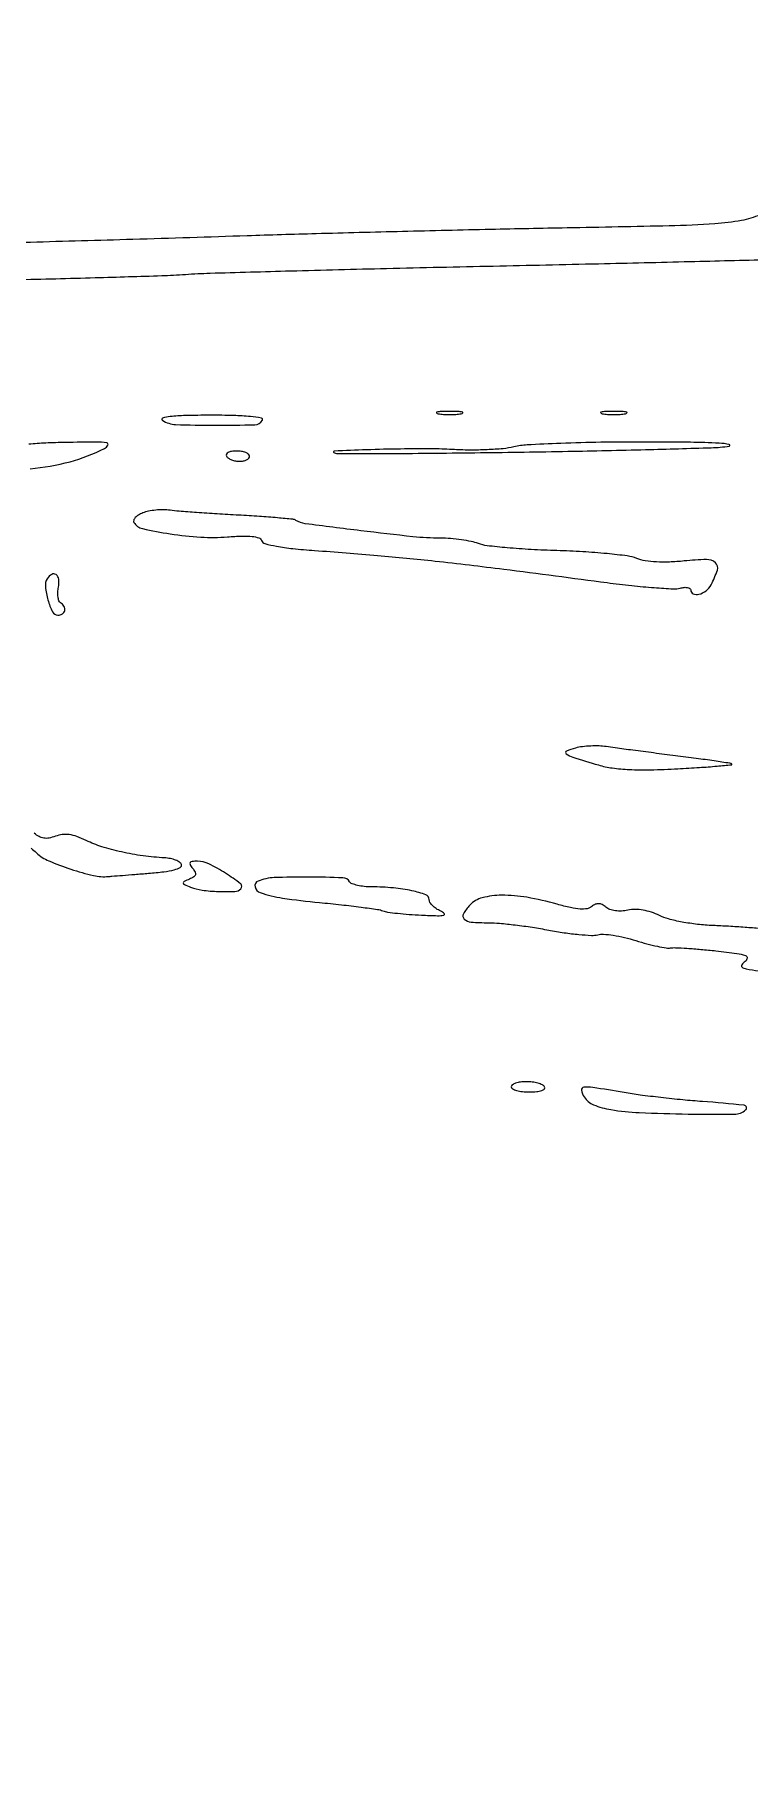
# Model space of a CAD drawing. Extents: x 0 to 2558, y 0 to 3412.
# Drawn here: x 1843.1 to 1982.4, y 623.2 to 960.2 of the extents above; entities that cross this region are included whole.
import ezdxf

# ---------------------------------------------------------------- set-up
doc = ezdxf.new("R2010")
doc.units = 0

msp = doc.modelspace()

# ---------------------------------------------------------------- linework, layer by layer
for points in [[(1286.775, 2242.902503, 0.000001), (1177.44536, 2242.627485, 0.134519)], [(1176.555032, 2242.380365, -0.000002), (1098.265318, 2241.934774, -0.000173)], [(1347, 900.068317, 0.000002), (1365.687198, 900.484728, 0.000002), (1385.0375, 900.916042, 0.000002), (1402.386564, 901.302857, 0.000005)], [(1984.494099, 925.10223, -0.066862), (1980.88687, 923.963095, -0.025935), (1975.676232, 923.332171, -0.011379), (1966.807993, 922.924998, -0.001314), (1946.881177, 922.516494, 0.001031), (1931.990146, 922.219648, 0.00067), (1914.786971, 921.818143, 0.000674), (1897.999254, 921.381164, 0.001284), (1884.5, 920.976884, -0.000587), (1862.227661, 920.27879, -0.000814), (1842.269035, 919.709198, -0.000524), (1816.676641, 919.047387, -0.000108), (1771.5, 917.936233, 0.000454)], [(1839.48007, 912.430253, 0.001062), (1854.925, 912.83215, 0.000751), (1867.87455, 913.216115, 0.010664), (1872.5, 913.459048, -0.011066), (1877.30118, 913.707346, -0.000556), (1893.0125, 914.154107, -0.000892), (1911.687688, 914.631017, -0.000646), (1932.5, 915.098441, 0.000378), (1953.037616, 915.548699, 0.000578), (1970.845319, 915.973192, 0.000193), (1986.250189, 916.364174, 0.01605)], [(1842.216353, 875.548356, 0.041111), (1850.005975, 876.934167, 0.055141), (1856.691746, 879.515101, 0.140155), (1857.381669, 880.167009, 0.53114), (1857.174101, 880.606459, 0.040155), (1855.138885, 880.754804, 0.002544), (1849.143551, 880.679288, 0.006933), (1845.256274, 880.556603, 0.011492), (1841.982916, 880.332353, 0.005198)], [(1842.40444, 801.538521, -0.017045), (1843.452344, 800.631746, 0.085532), (1845.841427, 799.077531, 0.022247), (1850.144162, 797.449983, 0.022437), (1854.585483, 796.209943, 0.081529), (1857.5, 796.021089, -0.004224), (1858.17318, 796.081529, -0.000252), (1860.204952, 796.245624, -0.000379), (1862.62498, 796.438, -0.00028), (1865.304093, 796.647419, 0.011171), (1868.300509, 796.947428, 0.033873), (1870.311602, 797.333893, 0.055547), (1871.500142, 797.792905, 0.36872), (1871.720759, 798.337722, 0.167357), (1871.370388, 798.795383, 0.051683), (1870.590369, 799.203943, 0.045196), (1869.561491, 799.509726, 0.036431), (1868.416667, 799.654423, -0.021127), (1864.230124, 800.053953, -0.020278), (1860.03391, 800.808621, -0.021303), (1856.205966, 801.831417, -0.037273), (1853.158188, 803.042393, 0.026245), (1851.341514, 803.810975, 0.052987), (1849.834201, 804.182848, 0.063968), (1848.480806, 804.194007, 0.061027), (1847.145551, 803.865239, -0.043483), (1845.909577, 803.514629, -0.084154), (1844.885374, 803.492517, -0.090526), (1843.960712, 803.806024, -0.057091), (1843.031405, 804.471578, 0.017927)], [(1984.478235, 785.858599, 0.003657), (1981.575586, 786.092268, 0.003628), (1978.382578, 786.302544, 0.004258), (1975.353059, 786.454114, -0.017814), (1972.311236, 786.689094, -0.017936), (1969.300879, 787.139721, -0.018723), (1966.670633, 787.733145, -0.050893), (1964.885801, 788.407083, 0.035779), (1963.313307, 789.055696, 0.03817), (1961.697819, 789.456831, 0.040483), (1960.140289, 789.591356, 0.055416), (1958.741783, 789.443286, -0.043008), (1957.515794, 789.282703, -0.045366), (1956.30259, 789.339026, -0.049427), (1955.236959, 789.595106, -0.089769), (1954.459041, 790.033993, 0.051716), (1953.706439, 790.537231, 0.110425), (1953.035164, 790.720186, 0.119186), (1952.383816, 790.594159, 0.066183), (1951.694709, 790.161594, -0.13206), (1950.780773, 789.742307, -0.058713), (1949.446297, 789.675217, -0.03865), (1947.582466, 789.946089, -0.013372), (1944.944709, 790.614917, 0.025248), (1939.055227, 791.960294, 0.046141), (1934.147536, 792.363047, 0.059954), (1930.363335, 791.867929, 0.142642), (1927.942887, 790.439206, 0.058406), (1926.686744, 788.743273, 0.346443), (1926.836845, 787.723731, 0.172), (1928.177847, 787.129776, 0.019073), (1931.578698, 787, -0.022488), (1933.71766, 786.903751, -0.007891), (1936.776478, 786.579168, -0.007817), (1940.133704, 786.115871, -0.00907), (1943.311692, 785.56738, 0.010973), (1946.329411, 785.058366, 0.012946), (1949.20479, 784.713793, 0.011855), (1951.63361, 784.544312, 0.075577), (1952.858762, 784.673316, -0.082999), (1953.992932, 784.775851, -0.019547), (1955.890651, 784.557516, -0.019602), (1958.081207, 784.129782, -0.018178), (1960.288104, 783.522832, 0.010757), (1962.448266, 782.894109, 0.013072), (1964.498014, 782.402108, 0.011665), (1966.230681, 782.07588, 0.083684), (1967.079002, 782.079447, -0.0538), (1967.990729, 782.137592, -0.004935), (1970.259781, 782.01568, -0.006331), (1972.969482, 781.808777, -0.004919), (1975.911741, 781.517404, -0.005257), (1979.990243, 781.029502, -0.053475), (1981.645849, 780.630616, -0.333773), (1981.984382, 780.11753, -0.22319), (1981.631993, 779.472857, 0.068085), (1980.923779, 778.78978, 0.42761), (1980.986851, 778.344331, 0.112313), (1981.786713, 778.007763, 0.007759), (1984.220252, 777.617324, 0.009703)]]:
    msp.add_lwpolyline(points, format="xyb")
for points in [[(1921.75, 886.294267, 0.029693), (1922.774707, 886.159351, 0.017887), (1924, 886.115502, 0.017887), (1925.225293, 886.159351, 0.029693), (1926.25, 886.294267, 0.142433), (1926.560023, 886.453014, 0.611425), (1926.517187, 886.600334, 0.039503), (1925.61149, 886.701569, 0.008087), (1924, 886.727636, 0.008087), (1922.38851, 886.701569, 0.039503), (1921.482813, 886.600334, 0.611425), (1921.439977, 886.453014, 0.142433)], [(1953.75, 886.294267, 0.029693), (1954.774707, 886.159351, 0.017887), (1956, 886.115502, 0.017887), (1957.225293, 886.159351, 0.029693), (1958.25, 886.294267, 0.142433), (1958.560023, 886.453014, 0.611425), (1958.517187, 886.600334, 0.039503), (1957.61149, 886.701569, 0.008087), (1956, 886.727636, 0.008087), (1954.38851, 886.701569, 0.039503), (1953.482813, 886.600334, 0.611425), (1953.439977, 886.453014, 0.142433)], [(1868, 885, 0.134668), (1870.5826, 884.184072, 0.009571), (1878.19688, 884.038301, 0.00677), (1886.012636, 884.144138, 0.252718), (1887.5, 885, 0.529611), (1887.30143, 885.444015, 0.019959), (1885.161778, 885.737332, 0.018037), (1881.934368, 885.932032, 0.0064), (1877.309017, 885.984687, 0.005328), (1872.493951, 885.926554, 0.020667), (1869.516521, 885.735566, 0.051757), (1868.056032, 885.426094, 0.632406)], [(1936.5, 879.816399, -0.037426), (1934.426086, 879.46875, -0.012179), (1931.325, 879.260943, -0.012063), (1927.856241, 879.197008, -0.013302), (1924.5, 879.305444, 0.013712), (1920.416473, 879.434022, 0.004588), (1914.44375, 879.403428, 0.004562), (1907.829501, 879.248483, 0.005195), (1901.5, 878.976561, 0.708006), (1901.432103, 878.74508, 0.154765), (1902.092457, 878.528545, 0.004475), (1912.320795, 878.520199, 0.000968), (1930, 878.698233, 0.001486), (1947.0287, 878.953306, 0.002101), (1962.190625, 879.289217, 0.0012), (1974.984025, 879.657161, 0.029743), (1978.5, 879.976653, 0.832999), (1978.509658, 880.281913, 0.041409), (1976.525298, 880.542494, 0.009114), (1970.91343, 880.708498, 0.002451), (1962, 880.765936, 0.004237), (1953.473988, 880.706845, 0.005454), (1945.640625, 880.500689, 0.004223), (1939.091027, 880.201391, 0.046732)], [(1880.5, 878, 0.111412), (1880.876024, 877.616444, 0.050262), (1881.50665, 877.29375, 0.046318), (1882.270704, 877.074077, 0.046881), (1883.059017, 877, 0.049547), (1883.801778, 877.073784, 0.069539), (1884.429836, 877.29375, 0.089706), (1884.852535, 877.618213, 0.186414), (1885, 878, 0.230178), (1884.813779, 878.383082, 0.073461), (1884.248289, 878.70625, 0.055981), (1883.420991, 878.926934, 0.037227), (1882.440983, 879, 0.035659), (1881.479336, 878.931329, 0.083483), (1880.794783, 878.712684, 0.1651), (1880.478234, 878.384801, 0.253782)], [(1864.185755, 866.943074, 0.042156), (1863.341753, 866.51971, 0.068512), (1862.722189, 866.012504, 0.098378), (1862.410471, 865.506188, 0.231324), (1862.453192, 865.075736, 0.201907), (1864.141265, 863.873751, 0.016756), (1869.544565, 862.852515, 0.023032), (1875.490423, 862.212465, 0.035334), (1880.66839, 862.261454, -0.011571), (1883.567248, 862.426745, -0.035719), (1885.527174, 862.353037, -0.055843), (1886.79205, 862.069434, -0.221587), (1887.350008, 861.530278, 0.240111), (1887.989043, 860.954831, 0.019587), (1890.252752, 860.442393, 0.019955), (1893.413705, 859.98551, 0.008574), (1897.660931, 859.617231, -0.004331), (1909.965764, 858.655384, -0.005718), (1921.159172, 857.553688, -0.00429), (1934.533375, 855.966481, -0.00132), (1954.67861, 853.346181, 0.006089), (1959.494201, 852.766471, 0.008081), (1963.888224, 852.363448, 0.00601), (1967.560845, 852.130725, 0.076911), (1968.92861, 852.27108, -0.039479), (1969.722357, 852.412946, -0.068161), (1970.391529, 852.387393, -0.103344), (1970.837644, 852.209086, -0.251245), (1971, 851.90638, 0.294011), (1971.483756, 851.15481, 0.171824), (1972.590868, 851.058627, 0.104383), (1973.970936, 851.745266, 0.102787), (1974.964816, 852.934259, 0.044952), (1976.180869, 855.79809, 0.298499), (1975.788972, 857.222704, 0.189315), (1974.061961, 857.849174, 0.02012), (1969.714133, 857.559835, -0.016622), (1966.845653, 857.348785, -0.023659), (1964.290532, 857.366943, -0.02712), (1962.125631, 857.603071, -0.053831), (1960.464133, 858.063668, 0.061781), (1958.625622, 858.542096, 0.008417), (1954.671475, 858.9962, 0.009579), (1949.945741, 859.367219, 0.007955), (1944.906845, 859.585448, -0.00699), (1939.885537, 859.793211, -0.008628), (1935.213358, 860.132952, -0.007312), (1931.311561, 860.542051, -0.061133), (1929.591746, 860.965118, 0.039985), (1928.222715, 861.363824, 0.015895), (1926.293183, 861.698374, 0.015611), (1924.178116, 861.929126, 0.018934), (1922.1849, 862.00807, -0.025956), (1916.852973, 862.294256, -0.004344), (1906.673309, 863.461957, -0.001737), (1895.847316, 864.837391, -0.10633), (1894.021296, 865.486839, 0.113533), (1893.421817, 865.690486, 0.00265), (1890.435668, 865.978272, 0.00574), (1886.914106, 866.258108, 0.003846), (1882.881039, 866.500895, -0.002217), (1878.686619, 866.739684, -0.002516), (1874.66818, 867.006636, -0.002287), (1871.256691, 867.266205, -0.013972), (1869.5, 867.45748, 0.034074), (1868.182126, 867.547601, 0.024168), (1866.701441, 867.47622, 0.024515), (1865.287664, 867.269028, 0.046569)], [(1845.563476, 854.102706, 0.165152), (1845.198073, 852.515132, 0.04537), (1845.693964, 849.961518, 0.044418), (1846.599081, 847.636615, 0.285055), (1847.625, 847, 0.139027), (1848.503719, 847.249146, 0.205481), (1848.958325, 847.895571, 0.18833), (1848.821604, 848.718137, 0.120634), (1848.134109, 849.417116, -0.174824), (1847.83376, 849.795388, -0.0501), (1847.664299, 850.536451, -0.043863), (1847.629694, 851.470717, -0.034573), (1847.750687, 852.476133, 0.07763), (1847.802052, 853.98923, 0.205403), (1847.269261, 854.906564, 0.302369), (1846.427149, 854.950547, 0.121124)], [(1948.5, 821.076061, 0.042962), (1946.78172, 820.478715, 0.575255), (1946.724743, 819.94474, 0.082734), (1947.999466, 819.300501, 0.003291), (1953, 817.774003, 0.038357), (1955.70004, 817.18997, 0.02215), (1959.011726, 816.884255, 0.017333), (1963.161181, 816.829904, 0.008244), (1968.5, 817.033159, 0.002937), (1972.68416, 817.286258, 0.005242), (1976.121875, 817.550707, 0.0019), (1978.966051, 817.810407, 0.714014), (1979, 817.9517, 0.104228), (1978.587194, 818.106494, 0.001112), (1975.5625, 818.559997, 0.003467), (1972.060559, 819.052308, 0.002241), (1968, 819.575957, -0.000891), (1963.760026, 820.11111, -0.001015), (1959.703125, 820.638878, -0.000918), (1956.260458, 821.100286, -0.005722), (1954.5, 821.360079, 0.032159), (1953.133791, 821.488416, 0.019169), (1951.5, 821.473764, 0.019147), (1949.866502, 821.333612, 0.031216)], [(1873.903079, 797.616783, -0.050181), (1874.389768, 796.893732, -0.197926), (1874.442974, 796.370656, -0.183258), (1874.111045, 795.935767, -0.042309), (1873.275523, 795.509448, 0.01425), (1872.221094, 795.043947, 0.328812), (1872.074747, 794.770371, 0.254503), (1872.283361, 794.491678, 0.009922), (1873.5, 793.96295, 0.064564), (1875.736909, 793.365092, 0.024402), (1878.968394, 793.094889, 0.018928), (1882.107329, 793.105008, 0.188259), (1883.29046, 793.623794, 0.451374), (1883.228803, 794.607553, 0.023495), (1880.310402, 796.661341, 0.028103), (1877.041523, 798.490062, 0.113956), (1874.833146, 799, 0.024348), (1873.78488, 798.948923, 0.224004), (1873.404179, 798.721698, 0.291706), (1873.394705, 798.331836, 0.037358)], [(1886.65305, 795.132621, 0.374536), (1886.070484, 794.011325, 0.25443), (1887.093313, 792.881767, 0.047968), (1891.432441, 791.816261, 0.012332), (1898.606071, 790.949322, -0.003627), (1902.888248, 790.507307, -0.004947), (1906.740533, 790.042778, -0.003308), (1909.961368, 789.600329, -0.055703), (1911, 789.330224, 0.055361), (1911.916344, 789.091256, 0.008131), (1913.821875, 788.845557, 0.009097), (1916.092831, 788.631963, 0.0077), (1918.5, 788.486908, 0.004613), (1921.659301, 788.374507, 0.057591), (1922.850498, 788.480466, 0.59947), (1922.939969, 788.783644, 0.086045), (1922.25, 789.261815, -0.041245), (1921.389096, 789.751096, -0.047134), (1920.660938, 790.356309, -0.053132), (1920.158642, 790.981303, -0.143681), (1920, 791.521972, 0.315104), (1919.348199, 792.453544, 0.033212), (1916.654333, 793.238034, 0.032186), (1913.023381, 793.79656, 0.021327), (1908.809017, 793.988994, -0.025074), (1907.350581, 794.066538, -0.031811), (1906.020713, 794.290517, -0.033237), (1904.969774, 794.612051, -0.164939), (1904.5, 795, 0.250592), (1903.186569, 795.762786, 0.006912), (1896.370087, 795.907695, 0.012144), (1889.800321, 795.796942, 0.083635)], [(1936, 755, 0.280045), (1936.23451, 754.614137, 0.051215), (1937.045461, 754.29375, 0.04194), (1938.195261, 754.07252, 0.02657), (1939.559017, 754, 0.023007), (1940.966307, 754.06479, 0.059005), (1941.961697, 754.276831, 0.125298), (1942.461947, 754.602477, 0.336396), (1942.5, 755, 0.146547), (1942.065839, 755.385578, 0.040338), (1941.1996, 755.70625, 0.037109), (1940.112115, 755.926388, 0.031397), (1938.940983, 756, 0.032276), (1937.81438, 755.9272, 0.049716), (1936.863914, 755.70625, 0.064068), (1936.206632, 755.384097, 0.251914)], [(1950.214709, 753.027805, 0.159068), (1952.052538, 751.489046, 0.054612), (1955.437147, 750.543398, 0.030043), (1960.960421, 749.970995, 0.006601), (1970.5, 749.684755, 0.006504), (1979.515281, 749.650614, 0.180424), (1981.680905, 750.481195, 0.652763), (1981.384417, 751.409747, 0.008385), (1973.268162, 752.128513, -0.006117), (1969.436182, 752.45036, -0.004401), (1965.166273, 752.899618, -0.004445), (1961.110835, 753.398995, -0.009579), (1958, 753.870959, 0.002867), (1951.900596, 754.880279, 0.066633), (1950.14639, 754.924476, 0.434578), (1949.709098, 754.340818, 0.095626)]]:
    msp.add_lwpolyline(points, format="xyb", close=True)

doc.saveas('drawing.dxf')
